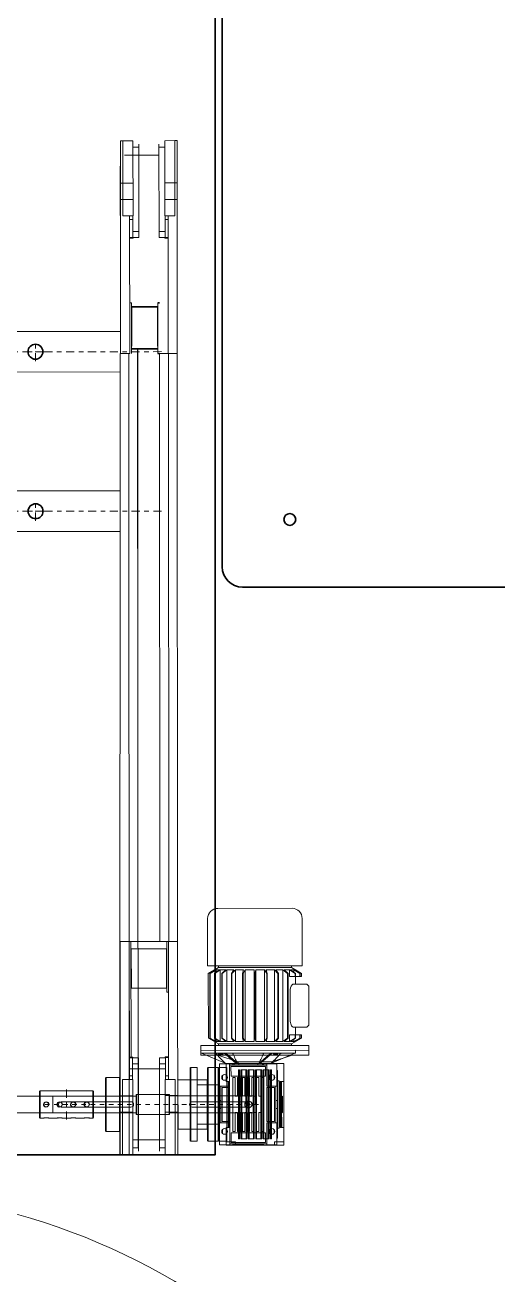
# Model space of a CAD drawing. Header units: millimetres. Extents: x -1052 to 3351, y 0 to 2015.
# Drawn here: x -267.05 to -256.71, y 1702.96 to 1730.31 of the extents above; entities that cross this region are included whole.
import ezdxf

# ---------------------------------------------------------------- set-up
doc = ezdxf.new("R2010")
doc.units = ezdxf.units.MM
doc.linetypes.add('点画线', pattern=[18, 12, -2, 2, -2])
for name, color, linetype, lineweight in [('105输送梁_DXF_CONTINUOUS_LINE', 7, 'Continuous', 18), ('AM_6', 2, 'Continuous', 35), ('CAXA0', 7, 'Continuous', 30), ('中心线层', 7, '点画线', 18), ('粗实线层', 7, 'Continuous', 35), ('鑫正-方瓶-打包机--7DXF_CONTINUOUS_LINE', 7, 'Continuous', 18)]:
    doc.layers.add(name, color=color, linetype=linetype, lineweight=lineweight)

# ---------------------------------------------------------------- blocks, each defined once
blk = doc.blocks.new('CAXBLOCK81_1')
at = {"layer": 'CAXA0', "linetype": 'Continuous', "lineweight": 18}
for p, q in [((-109.5, 278.4), (-109.5, 208.4)), ((-94.5, 293.4), (15.5, 293.4)), ((30.5, 208.4), (30.5, 278.4)), ((-109.5, 208.4), (30.5, 208.4)), ((-93.5, 205.9), (-108.5, 197.2)), ((-93.5, 208.4), (-93.5, 205.9)), ((-93.5, 205.9), (14.5, 205.9)), ((14.5, 205.9), (14.5, 208.4)), ((29.5, 197.2), (14.5, 205.9)), ((-108.5, 197.2), (-99.5, 202.4)), ((-108.5, 192.4), (-108.5, 197.2)), ((-108.5, 197.2), (-108.5, 197.2)), ((-108.5, 197.2), (-108.5, 192.4)), ((-108.5, 192.4), (-108.5, 192.4)), ((-108.5, 192.4), (-106.3, 192.4)), ((-106.3, 197.2), (-97.8, 202.4)), ((-106.3, 192.4), (-106.3, 197.2)), ((-106.3, 197.2), (-106, 197.2)), ((-106, 192.4), (-106.3, 192.4)), ((-106, 197.2), (-97.1, 202.4)), ((-106, 192.4), (-106, 197.2)), ((-106, 192.4), (-99.5, 192.4)), ((-99.5, 201.4), (-99.5, 202.4)), ((-99.5, 202.4), (-97.8, 202.4)), ((-99.5, 197.2), (-92.1, 202.4)), ((-99.5, 192.4), (-99.5, 197.2)), ((-99.5, 197.2), (-99, 197.2)), ((-99, 192.4), (-99.5, 192.4)), ((-99.5, 192.4), (-99.5, 181.4)), ((-99, 197.2), (-90.8, 202.4)), ((-99, 192.4), (-99, 197.2)), ((-99, 192.4), (-90.8, 192.4)), ((-97.1, 198.9), (-97.1, 202.4)), ((-97.1, 202.4), (-92.1, 202.4)), ((-90.8, 192.4), (-90.8, 202.4)), ((-90.8, 202.4), (-82.8, 202.4)), ((-88.6, 197.2), (-82.8, 202.4)), ((-88.6, 101.5), (-88.6, 197.2)), ((-88.6, 197.2), (-87.9, 197.2)), ((-87.9, 197.2), (-81, 202.4)), ((-87.9, 101.5), (-87.9, 197.2)), ((-81, 96.3), (-81, 202.4)), ((-81, 202.4), (-70.6, 202.4)), ((-74.4, 197.2), (-70.6, 202.4)), ((-74.4, 101.5), (-74.4, 197.2)), ((-74.4, 197.2), (-73.6, 197.2)), ((-73.6, 197.2), (-68.4, 202.4)), ((-73.6, 101.5), (-73.6, 197.2)), ((-68.4, 96.3), (-68.4, 202.4)), ((-68.4, 202.4), (-56.3, 202.4)), ((-57.8, 197.2), (-56.3, 202.4)), ((-57.8, 101.5), (-57.8, 197.2)), ((-57.8, 197.2), (-56.9, 197.2)), ((-56.9, 197.2), (-53.8, 202.4)), ((-56.9, 101.5), (-56.9, 197.2)), ((-53.8, 96.3), (-53.8, 202.4)), ((-53.8, 202.4), (-40.8, 202.4)), ((-40.8, 96.3), (-40.8, 202.4)), ((-40, 197.2), (-40.8, 202.4)), ((-40, 101.5), (-40, 197.2)), ((-40, 197.2), (-39, 197.2)), ((-39, 197.2), (-38.2, 202.4)), ((-39, 101.5), (-39, 197.2)), ((-38.2, 96.3), (-38.2, 202.4)), ((-38.2, 202.4), (-25.2, 202.4)), ((-25.2, 96.3), (-25.2, 202.4)), ((-22.1, 197.2), (-25.2, 202.4)), ((-21.2, 197.2), (-22.7, 202.4)), ((-22.7, 202.4), (-10.6, 202.4)), ((-22.1, 101.5), (-22.1, 197.2)), ((-22.1, 197.2), (-21.2, 197.2)), ((-21.2, 101.5), (-21.2, 197.2)), ((-10.6, 96.3), (-10.6, 202.4)), ((-5.4, 197.2), (-10.6, 202.4)), ((-4.6, 197.2), (-8.4, 202.4)), ((-8.4, 202.4), (2, 202.4)), ((-5.4, 101.5), (-5.4, 197.2)), ((-5.4, 197.2), (-4.6, 197.2)), ((-4.6, 101.5), (-4.6, 197.2)), ((2, 96.3), (2, 202.4)), ((8.9, 197.2), (2, 202.4)), ((9.6, 197.2), (3.8, 202.4)), ((3.8, 202.4), (11.8, 202.4)), ((8.9, 101.5), (8.9, 197.2)), ((8.9, 197.2), (9.6, 197.2)), ((9.6, 101.5), (9.6, 197.2)), ((11.8, 96.3), (11.8, 202.4)), ((20, 197.2), (11.8, 202.4)), ((20.5, 197.2), (13.1, 202.4)), ((13.1, 202.4), (18.1, 202.4)), ((18.1, 198.9), (18.1, 202.4)), ((27, 197.2), (18.1, 202.4)), ((27.3, 197.2), (18.8, 202.4)), ((18.8, 202.4), (20.5, 202.4)), ((20, 101.5), (20, 197.2)), ((20, 197.2), (20.5, 197.2)), ((20.5, 201.4), (20.5, 202.4)), ((29.5, 197.2), (20.5, 202.4)), ((20.5, 101.5), (20.5, 197.2)), ((27, 101.5), (27, 197.2)), ((27, 197.2), (27.3, 197.2)), ((27.3, 101.5), (27.3, 197.2)), ((29.5, 101.5), (29.5, 197.2)), ((29.5, 197.2), (29.5, 197.2)), ((29.5, 101.5), (29.5, 197.2)), ((-119.5, 122.4), (-119.5, 176.4)), ((-96.2, 181.4), (-114.5, 181.4)), ((-91.7, 127.4), (-91.7, 171.4)), ((-96.2, 117.4), (-114.5, 117.4)), ((-99.5, 117.4), (-99.5, 106.4)), ((-108.5, 106.4), (-108.5, 106.4)), ((-106.3, 106.4), (-108.5, 106.4)), ((-108.5, 101.5), (-108.5, 106.4)), ((-108.5, 106.4), (-108.5, 101.5)), ((-99.5, 96.3), (-108.5, 101.5)), ((-108.5, 101.5), (-108.5, 101.5)), ((-108.5, 101.5), (-93.5, 92.9)), ((-106.3, 106.4), (-106, 106.4)), ((-106.3, 101.5), (-106.3, 106.4)), ((-106.3, 101.5), (-106, 101.5)), ((-97.8, 96.3), (-106.3, 101.5)), ((-99.5, 106.4), (-106, 106.4)), ((-106, 101.5), (-106, 106.4)), ((-97.1, 96.3), (-106, 101.5)), ((-99.5, 106.4), (-99, 106.4)), ((-99.5, 101.5), (-99.5, 106.4)), ((-99.5, 101.5), (-99, 101.5)), ((-92.1, 96.3), (-99.5, 101.5)), ((-99.5, 96.3), (-99.5, 97.4)), ((-97.8, 96.3), (-99.5, 96.3)), ((-90.8, 106.4), (-99, 106.4)), ((-99, 101.5), (-99, 106.4)), ((-90.8, 96.3), (-99, 101.5)), ((-97.1, 96.3), (-97.1, 99.8)), ((-92.1, 96.3), (-97.1, 96.3)), ((-93.5, 92.9), (14.5, 92.9)), ((-93.5, 92.9), (-93.5, 90.4)), ((-90.8, 96.3), (-90.8, 106.4)), ((-82.8, 96.3), (-90.8, 96.3)), ((-88.6, 101.5), (-87.9, 101.5)), ((-82.8, 96.3), (-88.6, 101.5)), ((-81, 96.3), (-87.9, 101.5)), ((-70.6, 96.3), (-81, 96.3)), ((-74.4, 101.5), (-73.6, 101.5)), ((-70.6, 96.3), (-74.4, 101.5)), ((-68.4, 96.3), (-73.6, 101.5)), ((-56.3, 96.3), (-68.4, 96.3)), ((-57.8, 101.5), (-56.9, 101.5)), ((-56.3, 96.3), (-57.8, 101.5)), ((-53.8, 96.3), (-56.9, 101.5)), ((-40.8, 96.3), (-53.8, 96.3)), ((-40.8, 96.3), (-40, 101.5)), ((-40, 101.5), (-39, 101.5)), ((-38.2, 96.3), (-39, 101.5)), ((-25.2, 96.3), (-38.2, 96.3)), ((-25.2, 96.3), (-22.1, 101.5)), ((-22.7, 96.3), (-21.2, 101.5)), ((-10.6, 96.3), (-22.7, 96.3)), ((-22.1, 101.5), (-21.2, 101.5)), ((-10.6, 96.3), (-5.4, 101.5)), ((-8.4, 96.3), (-4.6, 101.5)), ((2, 96.3), (-8.4, 96.3)), ((-5.4, 101.5), (-4.6, 101.5)), ((2, 96.3), (8.9, 101.5)), ((3.8, 96.3), (9.6, 101.5)), ((11.8, 96.3), (3.8, 96.3)), ((8.9, 101.5), (9.6, 101.5)), ((11.8, 96.3), (20, 101.5)), ((13.1, 96.3), (20.5, 101.5)), ((18.1, 96.3), (13.1, 96.3)), ((14.5, 92.9), (29.5, 101.5)), ((14.5, 90.4), (14.5, 92.9)), ((18.1, 96.3), (27, 101.5)), ((18.1, 96.3), (18.1, 99.8)), ((18.8, 96.3), (27.3, 101.5)), ((20.5, 96.3), (18.8, 96.3)), ((20, 101.5), (20.5, 101.5)), ((20.5, 96.3), (29.5, 101.5)), ((20.5, 96.3), (20.5, 97.4)), ((27, 101.5), (27.3, 101.5)), ((29.5, 101.5), (29.5, 101.5)), ((-119.5, 90.4), (40.5, 90.4)), ((-119.5, 90.4), (-119.5, 83.4)), ((-119.5, 83.4), (40.5, 83.4)), ((40.5, 83.4), (-119.5, 83.4)), ((-119.5, 83.4), (-119.5, 76.4)), ((40.5, 76.4), (-119.5, 76.4)), ((-94.5, 76.4), (-64.5, 66.4)), ((-14.5, 66.4), (15.5, 76.4)), ((40.5, 83.4), (40.5, 90.4)), ((40.5, 76.4), (40.5, 83.4)), ((-82, 63.9), (3, 63.9)), ((-82, 37.4), (-82, 63.9)), ((-64.5, 66.4), (-14.5, 66.4)), ((-64.5, 66.4), (-64.5, 63.9)), ((-14.5, 63.9), (-14.5, 66.4)), ((3, 37.4), (3, 63.9)), ((-82, -30.6), (-82, 37.4)), ((-77, 37.4), (-82, 37.4)), ((-79, 37.4), (-79, 5.8)), ((-78, 37.4), (-78, -30.6)), ((-77, -30.6), (-77, 37.4)), ((-64, 54.4), (-62.5, 54.4)), ((-64, -47.6), (-64, 54.4)), ((-63.7, 54.4), (-63.7, -47.6)), ((-62.5, -47.6), (-62.5, 54.4)), ((-60.5, 54.4), (-60.5, -47.6)), ((-60.5, 54.4), (-51.5, 54.4)), ((-59.2, 54.4), (-59.2, -47.6)), ((-52.8, -47.6), (-52.8, 54.4)), ((-51.5, -47.6), (-51.5, 54.4)), ((-49.5, -47.6), (-49.5, 54.4)), ((-49.5, 54.4), (-40.5, 54.4)), ((-48.2, -47.6), (-48.2, 54.4)), ((-41.8, 54.4), (-41.8, -47.6)), ((-40.5, -47.6), (-40.5, 54.4)), ((-38.5, -47.6), (-38.5, 54.4)), ((-38.5, 54.4), (-29.5, 54.4)), ((-37.2, -47.6), (-37.2, 54.4)), ((-30.8, -47.6), (-30.8, 54.4)), ((-29.5, -47.6), (-29.5, 54.4)), ((-27.5, -47.6), (-27.5, 54.4)), ((-27.5, 54.4), (-18.5, 54.4)), ((-26.2, -47.6), (-26.2, 54.4)), ((-19.8, 54.4), (-19.8, -47.6)), ((-18.5, 54.4), (-18.5, -47.6)), ((-16.5, 54.4), (-16.5, -47.6)), ((-16.5, 54.4), (-15, 54.4)), ((-15.3, 54.4), (-15.3, -47.6)), ((-15, 54.4), (-15, -47.6)), ((-2, -30.6), (-2, 37.4)), ((-2, 37.4), (3, 37.4)), ((-1, 37.4), (-1, -30.7)), ((0, 37.4), (0, 33.5)), ((2, 37.4), (2, -30.6)), ((0, 7.6), (0, 33.5)), ((-79, 5.8), (-79, 0.9)), ((-78, 5.8), (-79, 5.8)), ((-79, 0.9), (-79, -30.6)), ((-78, 0.9), (-79, 0.9)), ((-1, 5.8), (0, 5.8)), ((-1, 0.9), (0, 0.9)), ((0, 7.6), (0, 5.8)), ((0, 5.8), (0, 0.9)), ((0, 0.9), (0, -0.9)), ((0, -26.7), (0, -0.9)), ((-77, -30.6), (-82, -30.6)), ((-82, -52.1), (-82, -30.6)), ((-2, -30.6), (3, -30.6)), ((0, -26.7), (0, -30.7)), ((3, -52.1), (3, -30.6)), ((-82, -52.1), (-82, -57.1)), ((-68.5, -52.1), (-82, -52.1)), ((-68.5, -52.1), (-68.5, -57.1)), ((-62.5, -47.6), (-64, -47.6)), ((-51.5, -47.6), (-60.5, -47.6)), ((-40.5, -47.6), (-49.5, -47.6)), ((-29.5, -47.6), (-38.5, -47.6)), ((-18.5, -47.6), (-27.5, -47.6)), ((-15, -47.6), (-16.5, -47.6)), ((-10.5, -57.1), (-10.5, -52.1)), ((-10.5, -52.1), (3, -52.1)), ((3, -52.1), (3, -57.1)), ((-82, -57.1), (-74.5, -57.1)), ((-74.5, -57.1), (-68.5, -57.1)), ((-68.5, -57.1), (-10.5, -57.1)), ((-10.5, -57.1), (-4.5, -57.1)), ((-4.5, -57.1), (3, -57.1))]:
    blk.add_line(p, q, dxfattribs=at)
for points in [[(-91.7, 171.4), (-91.8, 173.1), (-92.3, 175.9), (-93.2, 178.3), (-94.4, 180.2), (-95.8, 181.3), (-96.2, 181.4)], [(-96.2, 117.4), (-94.9, 118), (-93.5, 119.8), (-92.9, 121.1), (-92.4, 122.7), (-92, 124.3), (-91.8, 126), (-91.7, 127.4)]]:
    blk.add_lwpolyline(points, dxfattribs=at)
for centre, radius, start, end in [((-94.5, 278.4), 15, 90, 180), ((15.5, 278.4), 15, 0, 90), ((-114.5, 176.4), 5, 90, 180), ((-114.5, 122.4), 5, 180, 270)]:
    blk.add_arc(centre, radius, start, end, dxfattribs=at)
blk = doc.blocks.new('CAXBLOCK80_1')
at = {"linetype": 'Continuous', "lineweight": 35}
blk.add_line((-9488.2, -29843.4), (-9488.2, -29952.4), dxfattribs=at)
at = {"layer": 'CAXA0', "color": 7, "linetype": 'Continuous', "lineweight": 18}
for p, q in [((-9542.2, -29843.4), (-9542.2, -29952.4)), ((-9531.2, -29843.4), (-9542.2, -29843.4)), ((-9531.2, -29843.4), (-9531.2, -29952.4)), ((-9498.2, -29843.4), (-9498.2, -29952.4)), ((-9488.2, -29843.4), (-9498.2, -29843.4)), ((-9498.2, -29868.9), (-9531.2, -29868.9)), ((-9498.2, -29926.9), (-9531.2, -29926.9)), ((-9531.2, -29952.4), (-9542.2, -29952.4)), ((-9488.2, -29952.4), (-9498.2, -29952.4))]:
    blk.add_line(p, q, dxfattribs=at)
at = {"layer": 'CAXA0', "linetype": 'Continuous', "lineweight": 18}
blk.add_blockref('CAXBLOCK81_1', (-9544.2, -29901.3), dxfattribs=at)
blk = doc.blocks.new('*X866')
at = {"layer": '中心线层', "ltscale": 0.005}
blk.add_line((0, 11.8), (0, -304.7), dxfattribs=at)
at = {"layer": '鑫正-方瓶-打包机--7DXF_CONTINUOUS_LINE', "color": 7, "linetype": 'Continuous'}
for p, q in [((-12.5, 0), (-12.5, -123.5)), ((-12.5, 0), (12.5, 0)), ((12.5, 0), (12.5, -123.5)), ((-4, -115.5), (-4, -12.3)), ((4, -115.5), (4, -12.3)), ((-14.9, -124), (-14.4, -123.5)), ((-14.9, -124), (14.9, -124)), ((-14.9, -124), (-14.9, -172)), ((-14.4, -123.5), (14.4, -123.5)), ((14.9, -124), (14.4, -123.5)), ((14.9, -124), (14.9, -172)), ((14.9, -172), (-14.9, -172)), ((-14.9, -172), (-14.4, -172.5)), ((14.4, -172.5), (-14.4, -172.5)), ((-12.5, -172.5), (-12.5, -296.5)), ((12.5, -172.5), (12.5, -296.5)), ((14.9, -172), (14.4, -172.5)), ((-4, -291.5), (-4, -206.5)), ((4, -291.5), (4, -206.5)), ((12.5, -296.5), (-12.5, -296.5)), ((-11.5, -297.5), (-12.5, -296.5)), ((11.5, -297.5), (-11.5, -297.5)), ((11.5, -297.5), (12.5, -296.5))]:
    blk.add_line(p, q, dxfattribs=at)
for centre, start, end in [((0, -12.3), 0, 180), ((0, -115.5), 180, 0), ((0, -206.5), 0, 180), ((0, -291.5), 180, 0)]:
    blk.add_arc(centre, 4, start, end, dxfattribs=at)
blk = doc.blocks.new('DGX0202_1')
at = {"layer": '105输送梁_DXF_CONTINUOUS_LINE', "color": 7, "linetype": 'Continuous'}
for p, q in [((2078815, -515084.7), (2077965, -515084.7)), ((2078815, -515144.7), (2077965, -515144.7)), ((2078815, -515320.6), (2077965, -515320.6)), ((2078815, -515380.6), (2077965, -515380.6))]:
    blk.add_line(p, q, dxfattribs=at)
at = {"layer": 'CAXA0', "color": 7, "linetype": 'Continuous', "lineweight": 18}
for p, q in [((2078814.5, -514163.1), (2078815.4, -515347.7)), ((2078818.5, -514163.1), (2078815, -514163.1)), ((2078815, -514478.1), (2078815, -514163.1)), ((2078818.5, -514163.1), (2078818.5, -514274.1)), ((2078818.5, -514274.1), (2078818.5, -514163.1)), ((2078833.5, -514163.1), (2078818.5, -514163.1)), ((2078828, -515347.7), (2078828, -514163.1)), ((2078833.5, -514163.1), (2078833.5, -514274.1)), ((2078881.5, -514274.1), (2078881.5, -514163.1)), ((2078896.5, -514163.1), (2078881.5, -514163.1)), ((2078896.5, -514163.1), (2078896.5, -514274.1)), ((2078896.5, -514274.1), (2078896.5, -514163.1)), ((2078900, -514163.1), (2078896.5, -514163.1)), ((2078900, -514163.1), (2078900, -514478.1)), ((2078833.5, -514172.7), (2078842, -514172.7)), ((2078841.3, -514172.7), (2078841.3, -515354.7)), ((2078842, -514306.1), (2078842, -514168.1)), ((2078873, -514191.6), (2078873, -514168.1)), ((2078873, -514172.7), (2078881.5, -514172.7)), ((2078962, -514209.8), (2078962, -514177.1)), ((2078977, -514177.1), (2078962, -514177.1)), ((2078977, -514177.1), (2078977, -514209.8)), ((2078977, -514178.9), (2079032, -514178.9)), ((2078979, -514195.1), (2078979, -514180.9)), ((2078979, -514180.9), (2079030, -514180.9)), ((2078981.8, -514177.1), (2078981.8, -514178.9)), ((2078981.8, -514177.1), (2079027.3, -514177.1)), ((2078983.6, -514177.1), (2078983.6, -514178.9)), ((2078990.5, -514178.9), (2078990.5, -514177.1)), ((2079018.5, -514178.9), (2079018.5, -514177.1)), ((2079025.5, -514178.9), (2079025.5, -514177.1)), ((2079027.3, -514178.9), (2079027.3, -514177.1)), ((2079030, -514180.9), (2079030, -514195.1)), ((2079032, -514209.8), (2079032, -514177.1)), ((2079032, -514177.1), (2079047, -514177.1)), ((2079047, -514177.1), (2079047, -514209.8)), ((2078793, -514198.1), (2078794, -514197.1)), ((2078793, -514198.1), (2078793, -514276.1)), ((2078794, -514197.1), (2078794, -514277.1)), ((2078814, -514197.1), (2078794, -514197.1)), ((2078814, -514197.1), (2078814, -514277.1)), ((2078815, -514198.1), (2078814, -514197.1)), ((2078881.5, -514184.6), (2078833.5, -514184.6)), ((2078873, -514306.1), (2078873, -514191.7)), ((2078944, -514183.6), (2078945, -514182.6)), ((2078944, -514290.6), (2078944, -514183.6)), ((2078945, -514291.6), (2078945, -514182.6)), ((2078945, -514182.6), (2078960, -514182.6)), ((2078960, -514182.6), (2078960, -514291.6)), ((2078961, -514183.6), (2078960, -514182.6)), ((2078961, -514183.6), (2078961, -514290.6)), ((2078962, -514187.1), (2078961, -514187.1)), ((2078962, -514187.4), (2078961, -514187.4)), ((2078961, -514197.7), (2078962, -514197.7)), ((2078965.4, -514197.7), (2078966.3, -514197.7)), ((2078966.3, -514199.8), (2078966.3, -514194.4)), ((2078972.7, -514194.3), (2078972.7, -514199.8)), ((2079030, -514195.1), (2078979, -514195.1)), ((2078981.8, -514277.1), (2078981.8, -514197.1)), ((2078981.8, -514197.1), (2078985.3, -514197.1)), ((2078985.3, -514197.1), (2078985.3, -514225.1)), ((2078988.8, -514225.1), (2078988.8, -514197.1)), ((2078988.8, -514197.1), (2078992.3, -514197.1)), ((2078992.3, -514197.1), (2078992.3, -514225.1)), ((2078995.8, -514225.1), (2078995.8, -514197.1)), ((2078995.8, -514197.1), (2078999.3, -514197.1)), ((2078999.3, -514197.1), (2078999.3, -514225.1)), ((2079002.8, -514225.1), (2079002.8, -514197.1)), ((2079002.8, -514197.1), (2079006.3, -514197.1)), ((2079006.3, -514197.1), (2079006.3, -514225.1)), ((2079009.8, -514225.1), (2079009.8, -514197.1)), ((2079009.8, -514197.1), (2079013.3, -514197.1)), ((2079013.3, -514197.1), (2079013.3, -514225.1)), ((2079016.8, -514225.1), (2079016.8, -514197.1)), ((2079016.8, -514197.1), (2079020.3, -514197.1)), ((2079020.3, -514197.1), (2079020.3, -514225.1)), ((2079023.8, -514225.1), (2079023.8, -514197.1)), ((2079023.8, -514197.1), (2079027.3, -514197.1)), ((2079027.3, -514197.1), (2079027.3, -514277.1)), ((2079036.3, -514199.8), (2079036.3, -514194.3)), ((2079042.8, -514194.4), (2079042.8, -514199.8)), ((2079042.8, -514197.7), (2079043.7, -514197.7)), ((2079048, -514187.1), (2079047, -514187.1)), ((2079048, -514187.4), (2079047, -514187.4)), ((2079047, -514197.7), (2079048, -514197.7)), ((2079048, -514187.1), (2079048, -514287.1)), ((2078695.4, -514218.1), (2078696.4, -514217.1)), ((2078695.4, -514218.1), (2078695.4, -514256.1)), ((2078696.4, -514217.1), (2078696.4, -514257.1)), ((2078701.9, -514217.1), (2078696.4, -514217.1)), ((2078701.9, -514217.1), (2078701.9, -514217.1)), ((2078721.9, -514217.1), (2078708.9, -514217.1)), ((2078721.9, -514217.1), (2078721.9, -514217.1)), ((2078741.9, -514217.1), (2078728.9, -514217.1)), ((2078741.9, -514217.1), (2078741.9, -514217.1)), ((2078761.9, -514217.1), (2078748.9, -514217.1)), ((2078761.9, -514217.1), (2078761.9, -514217.1)), ((2078774.4, -514217.1), (2078768.9, -514217.1)), ((2078774.4, -514257.1), (2078774.4, -514217.1)), ((2078775.4, -514218.1), (2078774.4, -514217.1)), ((2078775.4, -514256.1), (2078775.4, -514218.1)), ((2078900, -514201.1), (2078900.5, -514200.6)), ((2078900.5, -514273.6), (2078900.5, -514200.6)), ((2078900.5, -514200.6), (2078944.5, -514200.6)), ((2078943.5, -514200.6), (2078943.5, -514273.6)), ((2078944, -514201.1), (2078943.5, -514200.6)), ((2078962, -514206.2), (2078961, -514206.2)), ((2078977, -514209.8), (2078962, -514209.8)), ((2078963.8, -514209.8), (2078963.8, -514264.3)), ((2078965.8, -514262.3), (2078965.8, -514211.8)), ((2078965.8, -514211.8), (2078977, -514211.8)), ((2078977, -514211.8), (2078977, -514262.3)), ((2079047, -514209.8), (2079032, -514209.8)), ((2079032, -514262.3), (2079032, -514211.8)), ((2079032, -514211.8), (2079043.2, -514211.8)), ((2079043.2, -514211.8), (2079043.2, -514262.3)), ((2079045.2, -514264.3), (2079045.2, -514209.8)), ((2079048, -514206.2), (2079047, -514206.2)), ((2079048, -514202.1), (2079050.5, -514202.1)), ((2079050.5, -514202.1), (2079050.5, -514272.1)), ((2078809.4, -514224.6), (2078083.6, -514224.6)), ((2078742, -514236.6), (2078742, -514237.6)), ((2078793, -514224.6), (2078774.4, -514224.6)), ((2078815, -514225.7), (2078818.5, -514225.7)), ((2078818.5, -514225.7), (2078833.5, -514225.7)), ((2078881.5, -514225.7), (2078896.5, -514225.7)), ((2078896.5, -514225.7), (2078900, -514225.7)), ((2078961, -514231.1), (2078963.8, -514231.1)), ((2078985.3, -514225.1), (2078988.8, -514225.1)), ((2078992.3, -514225.1), (2078995.8, -514225.1)), ((2078999.3, -514225.1), (2079002.8, -514225.1)), ((2079001.9, -514237.1), (2079003.2, -514234.8)), ((2079005.8, -514234.8), (2079003.2, -514234.8)), ((2079005.8, -514234.8), (2079007.1, -514237.1)), ((2079006.3, -514225.1), (2079009.8, -514225.1)), ((2079013.3, -514225.1), (2079016.8, -514225.1)), ((2079020.3, -514225.1), (2079023.8, -514225.1)), ((2079045.2, -514231.1), (2079048, -514231.1)), ((2079054, -514224.6), (2079050.5, -514224.6)), ((2079054, -514224.6), (2079054, -514249.6)), ((2079055, -514225.6), (2079054, -514224.6)), ((2079055, -514225.6), (2079055, -514248.6)), ((2078809.4, -514249.6), (2078083.6, -514249.6)), ((2078793, -514249.6), (2078774.4, -514249.6)), ((2078818.5, -514250.1), (2078815, -514250.1)), ((2078833.5, -514250.1), (2078818.5, -514250.1)), ((2078896.5, -514250.1), (2078881.5, -514250.1)), ((2078900, -514250.1), (2078896.5, -514250.1)), ((2078963.8, -514243.1), (2078961, -514243.1)), ((2078985.3, -514249.1), (2078985.3, -514277.1)), ((2078988.8, -514249.1), (2078985.3, -514249.1)), ((2078988.8, -514277.1), (2078988.8, -514249.1)), ((2078992.3, -514249.1), (2078992.3, -514277.1)), ((2078995.8, -514249.1), (2078992.3, -514249.1)), ((2078995.8, -514277.1), (2078995.8, -514249.1)), ((2078999.3, -514249.1), (2078999.3, -514277.1)), ((2079002.8, -514249.1), (2078999.3, -514249.1)), ((2079003.2, -514239.3), (2079001.9, -514237.1)), ((2079002.8, -514277.1), (2079002.8, -514249.1)), ((2079003.2, -514239.3), (2079005.8, -514239.3)), ((2079007.1, -514237.1), (2079005.8, -514239.3)), ((2079006.3, -514249.1), (2079006.3, -514277.1)), ((2079009.8, -514249.1), (2079006.3, -514249.1)), ((2079009.8, -514277.1), (2079009.8, -514249.1)), ((2079013.3, -514249.1), (2079013.3, -514277.1)), ((2079016.8, -514249.1), (2079013.3, -514249.1)), ((2079016.8, -514277.1), (2079016.8, -514249.1)), ((2079020.3, -514249.1), (2079020.3, -514277.1)), ((2079023.8, -514249.1), (2079020.3, -514249.1)), ((2079023.8, -514277.1), (2079023.8, -514249.1)), ((2079048, -514243.1), (2079045.2, -514243.1)), ((2079054, -514249.6), (2079050.5, -514249.6)), ((2079055, -514248.6), (2079054, -514249.6)), ((2078695.4, -514256.1), (2078696.4, -514257.1)), ((2078774.4, -514257.1), (2078696.4, -514257.1)), ((2078775.4, -514256.1), (2078774.4, -514257.1)), ((2078900, -514273.1), (2078900.5, -514273.6)), ((2078900.5, -514273.6), (2078944.5, -514273.6)), ((2078944, -514273.1), (2078943.5, -514273.6)), ((2078961, -514267.9), (2078962, -514267.9)), ((2078962, -514297.1), (2078962, -514264.3)), ((2078962, -514264.3), (2078977, -514264.3)), ((2078977, -514262.3), (2078965.8, -514262.3)), ((2078977, -514264.3), (2078977, -514297.1)), ((2079043.2, -514262.3), (2079032, -514262.3)), ((2079032, -514297.1), (2079032, -514264.3)), ((2079032, -514264.3), (2079047, -514264.3)), ((2079047, -514264.3), (2079047, -514297.1)), ((2079047, -514267.9), (2079048, -514267.9)), ((2079048, -514272.1), (2079050.5, -514272.1)), ((2078793, -514276.1), (2078794, -514277.1)), ((2078814, -514277.1), (2078794, -514277.1)), ((2078815, -514276.1), (2078814, -514277.1)), ((2078818.5, -514274.1), (2078828.5, -514274.1)), ((2078833.5, -514274.1), (2078818.5, -514274.1)), ((2078828.5, -514274.1), (2078828.5, -514478.1)), ((2078828.5, -514279.6), (2078833, -514279.6)), ((2078882, -514289.6), (2078828.5, -514289.6)), ((2078833, -514306.1), (2078833, -514274.1)), ((2078896.5, -514274.1), (2078881.5, -514274.1)), ((2078882, -514306.1), (2078882, -514274.1)), ((2078886.5, -514279.6), (2078882, -514279.6)), ((2078896.5, -514274.1), (2078886.5, -514274.1)), ((2078886.5, -514274.1), (2078886.5, -514478.1)), ((2078944, -514290.6), (2078945, -514291.6)), ((2078945, -514291.6), (2078960, -514291.6)), ((2078961, -514290.6), (2078960, -514291.6)), ((2078962, -514276.4), (2078961, -514276.4)), ((2078961, -514286.7), (2078962, -514286.7)), ((2078961, -514287.1), (2078962, -514287.1)), ((2078966.3, -514276.4), (2078965.4, -514276.4)), ((2078966.3, -514279.8), (2078966.3, -514274.4)), ((2078972.7, -514274.3), (2078972.7, -514279.8)), ((2078979, -514293.3), (2078979, -514279.1)), ((2078979, -514279.1), (2079030, -514279.1)), ((2078985.3, -514277.1), (2078981.8, -514277.1)), ((2078992.3, -514277.1), (2078988.8, -514277.1)), ((2078999.3, -514277.1), (2078995.8, -514277.1)), ((2079006.3, -514277.1), (2079002.8, -514277.1)), ((2079013.3, -514277.1), (2079009.8, -514277.1)), ((2079020.3, -514277.1), (2079016.8, -514277.1)), ((2079027.3, -514277.1), (2079023.8, -514277.1)), ((2079030, -514279.1), (2079030, -514293.3)), ((2079036.3, -514279.8), (2079036.3, -514274.3)), ((2079042.8, -514274.4), (2079042.8, -514279.8)), ((2079043.7, -514276.4), (2079042.8, -514276.4)), ((2079048, -514276.4), (2079047, -514276.4)), ((2079047, -514286.7), (2079048, -514286.7)), ((2079047, -514287.1), (2079048, -514287.1)), ((2078828.5, -514306.3), (2078833.5, -514306.3)), ((2078833.5, -514307.3), (2078828.5, -514307.3)), ((2078831, -514307.3), (2078831, -514478.1)), ((2078833, -514297.3), (2078842, -514297.3)), ((2078833, -514306.1), (2078842, -514306.1)), ((2078833.5, -514306.1), (2078833.5, -514307.3)), ((2078873, -514297.3), (2078882, -514297.3)), ((2078873, -514306.1), (2078882, -514306.1)), ((2078881.5, -514307.3), (2078881.5, -514306.1)), ((2078881.5, -514306.3), (2078886.5, -514306.3)), ((2078886.5, -514307.3), (2078881.5, -514307.3)), ((2078970.2, -514298.1), (2078935.5, -514313.1)), ((2078961.1, -514311.6), (2078961.1, -514310.9)), ((2078961.1, -514310.9), (2078966.6, -514310.9)), ((2078977, -514297.1), (2078962, -514297.1)), ((2078966.6, -514311.6), (2078966.6, -514310.9)), ((2078986.1, -514298.1), (2078968.8, -514313.1)), ((2078970.2, -514298), (2078970.8, -514297.4)), ((2078971.2, -514313.1), (2078988.6, -514298.1)), ((2078977, -514295.3), (2079032, -514295.3)), ((2078977, -514297.1), (2079032, -514297.1)), ((2079030, -514293.3), (2078979, -514293.3)), ((2078981.8, -514295.3), (2078981.8, -514297.1)), ((2078983.6, -514295.3), (2078983.6, -514297.1)), ((2078990.5, -514295.3), (2078990.5, -514297.1)), ((2079018.5, -514295.3), (2079018.5, -514297.1)), ((2079020.5, -514298.1), (2079037.8, -514313.1)), ((2079040.2, -514313.1), (2079022.9, -514298.1)), ((2079025.5, -514297.1), (2079025.5, -514295.3)), ((2079027.3, -514297.1), (2079027.3, -514295.3)), ((2079032, -514297.1), (2079047, -514297.1)), ((2079038.9, -514298), (2079038.2, -514297.4)), ((2079073.5, -514313.1), (2079038.9, -514298.1)), ((2079042.4, -514311.6), (2079042.4, -514310.9)), ((2079042.4, -514310.9), (2079047.9, -514310.9)), ((2079047.9, -514311.6), (2079047.9, -514310.9)), ((2078934.5, -514317.1), (2078934.5, -514313.1)), ((2078934.5, -514313.1), (2079074.5, -514313.1)), ((2079074.5, -514317.1), (2078934.5, -514317.1)), ((2078960.6, -514311.6), (2078960.1, -514311.9)), ((2078960.1, -514313.1), (2078960.1, -514311.9)), ((2078960.6, -514311.6), (2078967.1, -514311.6)), ((2078962, -514311.9), (2078962, -514313.1)), ((2078965.7, -514313.1), (2078965.7, -514311.9)), ((2078967.6, -514311.9), (2078967.1, -514311.6)), ((2078967.6, -514313.1), (2078967.6, -514311.9)), ((2079041.9, -514313.1), (2079041.9, -514311.6)), ((2079041.9, -514311.6), (2079048.4, -514311.6)), ((2079045.2, -514313.1), (2079045.2, -514311.9)), ((2079048.4, -514311.6), (2079048.4, -514313.1)), ((2079074.5, -514317.1), (2079074.5, -514313.1)), ((2078884, -514403.1), (2078884, -514478.1)), ((2078884, -514403.1), (2078886.5, -514403.1)), ((2078884, -514409.1), (2078831, -514409.1)), ((2078831.5, -514409.1), (2078831.5, -514467.1)), ((2078883.5, -514409.1), (2078883.5, -514467.1)), ((2078884, -514467.1), (2078831, -514467.1)), ((2078815, -514478.1), (2078900, -514478.1)), ((2078828.5, -514478.1), (2078815, -514478.1)), ((2078873.5, -514478.1), (2078873.5, -515347.7)), ((2078899, -514478.1), (2078885.5, -514478.1)), ((2078887, -514478.1), (2078887, -515347.7)), ((2078900, -515347.7), (2078900, -514478.1)), ((2078841.5, -515354.7), (2078841.5, -514978.1)), ((2078816, -515662.7), (2078816, -515347.7)), ((2078816, -515347.7), (2078829.5, -515347.7)), ((2078829.5, -515551.7), (2078829.5, -515347.7)), ((2078832, -515422.7), (2078832, -515347.7)), ((2078832.5, -515416.7), (2078832.5, -515358.7)), ((2078870.5, -515416.7), (2078870.5, -515358.7)), ((2078871, -515422.7), (2078871, -515347.7)), ((2078873.5, -515347.7), (2078900, -515347.7)), ((2078886.5, -515551.7), (2078886.5, -515347.7)), ((2078900, -515347.7), (2078900, -515662.7)), ((2078832, -515422.7), (2078829.5, -515422.7)), ((2078829.5, -515518.5), (2078834.5, -515518.5)), ((2078834.5, -515519.4), (2078829.5, -515519.4)), ((2078834, -515519.7), (2078834, -515551.7)), ((2078843, -515519.7), (2078834, -515519.7)), ((2078843, -515528.4), (2078834, -515528.4)), ((2078834.5, -515518.5), (2078834.5, -515519.7)), ((2078843, -515519.7), (2078843, -515634.1)), ((2078873, -515519.7), (2078873, -515657.7)), ((2078882, -515519.7), (2078873, -515519.7)), ((2078882, -515528.4), (2078873, -515528.4)), ((2078881.5, -515519.7), (2078881.5, -515518.5)), ((2078881.5, -515518.5), (2078886.5, -515518.5)), ((2078886.5, -515519.4), (2078881.5, -515519.4)), ((2078882, -515519.7), (2078882, -515551.7)), ((2078829.5, -515546.2), (2078834, -515546.2)), ((2078886.5, -515546.2), (2078882, -515546.2)), ((2078815.5, -515552.2), (2078815.5, -515625.2)), ((2078816, -515552.7), (2078815.5, -515552.2)), ((2078819.5, -515662.7), (2078819.5, -515551.7)), ((2078819.5, -515551.7), (2078819.5, -515662.7)), ((2078819.5, -515551.7), (2078829.5, -515551.7)), ((2078819.5, -515551.7), (2078834.5, -515551.7)), ((2078834.5, -515551.7), (2078834.5, -515662.7)), ((2078881.5, -515662.7), (2078881.5, -515551.7)), ((2078881.5, -515551.7), (2078896.5, -515551.7)), ((2078896.5, -515551.7), (2078886.5, -515551.7)), ((2078896.5, -515662.7), (2078896.5, -515551.7)), ((2078896.5, -515551.7), (2078896.5, -515662.7)), ((2078816, -515575.7), (2078819.5, -515575.7)), ((2078819.5, -515575.7), (2078834.5, -515575.7)), ((2078881.5, -515575.7), (2078896.5, -515575.7)), ((2078896.5, -515575.7), (2078900, -515575.7)), ((2078819.5, -515600.1), (2078816, -515600.1)), ((2078834.5, -515600.1), (2078819.5, -515600.1)), ((2078896.5, -515600.1), (2078881.5, -515600.1)), ((2078900, -515600.1), (2078896.5, -515600.1)), ((2078816, -515624.7), (2078815.5, -515625.2)), ((2078822, -515641.2), (2078873, -515641.2)), ((2078843, -515634.1), (2078843, -515657.7)), ((2078843, -515653), (2078834.5, -515653)), ((2078881.5, -515653), (2078873, -515653)), ((2078816, -515662.7), (2078819.5, -515662.7)), ((2078819.5, -515662.7), (2078834.5, -515662.7)), ((2078881.5, -515662.7), (2078896.5, -515662.7)), ((2078896.5, -515662.7), (2078900, -515662.7))]:
    blk.add_line(p, q, dxfattribs=at)
for centre, radius in [((2078969.5, -514197.1), 4.25), ((2079039.5, -514197.1), 4.25), ((2078705.4, -514237.1), 3.5), ((2078725.4, -514237.1), 3.5), ((2078745.4, -514237.1), 3.5), ((2078765.4, -514237.1), 3.5), ((2079004.5, -514237.1), 5.24), ((2078969.5, -514277.1), 4.25), ((2079039.5, -514277.1), 4.25)]:
    blk.add_circle(centre, radius, dxfattribs=at)
for centre, radius, start, end in [((2078705.5, -514196.8), 20.6, 260.1298, 260.6956), ((2078705.5, -514196.4), 21, 260.678, 261.762), ((2078705.5, -514196.4), 21, 261.7594, 262.3673), ((2078705.5, -514196.8), 20.5, 262.3662, 263.3279), ((2078705.5, -514196.9), 20.5, 263.3289, 264.2544), ((2078705.4, -514197.2), 20.2, 264.2516, 265.3053), ((2078705.4, -514197.6), 19.8, 265.2997, 269.9918), ((2078705.4, -514197.5), 19.9, 270.0131, 274.6954), ((2078705.4, -514197.2), 20.2, 274.6947, 275.7484), ((2078705.4, -514196.9), 20.5, 275.7456, 276.6711), ((2078705.3, -514196.8), 20.6, 276.6736, 277.6323), ((2078705.2, -514195.9), 21.5, 277.6523, 279.9168), ((2078725.5, -514196.8), 20.6, 260.1298, 260.6956), ((2078725.5, -514196.4), 21, 260.678, 261.762), ((2078725.5, -514196.4), 21, 261.7594, 262.3673), ((2078725.5, -514196.8), 20.5, 262.3662, 263.3279), ((2078725.5, -514196.9), 20.5, 263.3289, 264.2544), ((2078725.4, -514197.2), 20.2, 264.2516, 265.3053), ((2078725.4, -514197.6), 19.8, 265.2997, 269.9918), ((2078725.4, -514197.5), 19.9, 270.0131, 274.6954), ((2078725.4, -514197.2), 20.2, 274.6947, 275.7484), ((2078725.4, -514196.9), 20.5, 275.7456, 276.6711), ((2078725.3, -514196.8), 20.6, 276.6736, 277.6323), ((2078725.2, -514195.9), 21.5, 277.6523, 279.9168), ((2078745.5, -514196.8), 20.6, 260.1298, 260.6956), ((2078745.5, -514196.4), 21, 260.678, 261.762), ((2078745.5, -514196.4), 21, 261.7594, 262.3673), ((2078745.5, -514196.8), 20.5, 262.3662, 263.3279), ((2078745.5, -514196.9), 20.5, 263.3289, 264.2544), ((2078745.4, -514197.2), 20.2, 264.2516, 265.3053), ((2078745.4, -514197.6), 19.8, 265.2997, 269.9918), ((2078745.4, -514197.5), 19.9, 270.0131, 274.6954), ((2078745.4, -514197.2), 20.2, 274.6947, 275.7484), ((2078745.4, -514196.9), 20.5, 275.7456, 276.6711), ((2078745.3, -514196.8), 20.6, 276.6736, 277.6323), ((2078745.2, -514195.9), 21.5, 277.6523, 279.9168), ((2078765.5, -514196.8), 20.6, 260.1298, 260.6956), ((2078765.5, -514196.4), 21, 260.678, 261.762), ((2078765.5, -514196.4), 21, 261.7594, 262.3673), ((2078765.5, -514196.8), 20.5, 262.3662, 263.3279), ((2078765.5, -514196.9), 20.5, 263.3289, 264.2544), ((2078765.4, -514197.2), 20.2, 264.2516, 265.3053), ((2078765.4, -514197.6), 19.8, 265.2997, 269.9918), ((2078765.4, -514197.5), 19.9, 270.0131, 274.6954), ((2078765.4, -514197.2), 20.2, 274.6947, 275.7484), ((2078765.4, -514196.9), 20.5, 275.7456, 276.6711), ((2078765.3, -514196.8), 20.6, 276.6736, 277.6323), ((2078765.2, -514195.9), 21.5, 277.6523, 279.9168), ((2078971.5, -514298.1), 1, 90.0001, 136.0091), ((2079037.5, -514298.1), 1, 43.9911, 90.0001)]:
    blk.add_arc(centre, radius, start, end, dxfattribs=at)
at = {"layer": 'CAXA0', "color": 1, "linetype": 'Continuous', "lineweight": 18}
for centre, start, end in [((2078705.4, -514237.1), 0.0059, 15.0152), ((2078725.4, -514237.1), 0.0059, 15.0152), ((2078745.4, -514237.1), 0.0059, 15.0152), ((2078765.4, -514237.1), 0.0059, 15.0152), ((2078705.4, -514237.1), 180, 360), ((2078725.4, -514237.1), 180, 0), ((2078745.4, -514237.1), 180, 360), ((2078765.4, -514237.1), 180, 0)]:
    blk.add_arc(centre, 4, start, end, dxfattribs=at)
at = {"layer": 'CAXA0', "color": 7, "linetype": 'Continuous', "lineweight": 18}
for centre, major_axis, start_param, end_param in [((2078999.4, -514287.6), (-22.5, -6.5), 0.834749, 0.961976), ((2079009.6, -514287.6), (-22.5, 6.5), 2.179617, 2.306844)]:
    blk.add_ellipse(centre, major_axis=major_axis, ratio=0.365885, start_param=start_param, end_param=end_param, dxfattribs=at)
at = {"layer": 'CAXA0', "color": 1, "linetype": 'Continuous', "lineweight": 18}
for points in [[(2078705.4, -514217.5), (2078705.2, -514217.5), (2078704.6, -514217.5), (2078703.9, -514217.4), (2078703.2, -514217.4), (2078702.6, -514217.3), (2078702.1, -514217.2), (2078701.7, -514217.1), (2078701.5, -514217.1), (2078701.4, -514217.1), (2078701.4, -514217.1)], [(2078709.4, -514217.1), (2078709.4, -514217.1), (2078709.4, -514217.1), (2078709.1, -514217.1), (2078708.8, -514217.2), (2078708.3, -514217.3), (2078707.7, -514217.4), (2078707, -514217.4), (2078706.2, -514217.5), (2078705.7, -514217.5), (2078705.4, -514217.5)], [(2078725.4, -514217.5), (2078725.2, -514217.5), (2078724.6, -514217.5), (2078723.9, -514217.4), (2078723.2, -514217.4), (2078722.6, -514217.3), (2078722.1, -514217.2), (2078721.7, -514217.1), (2078721.5, -514217.1), (2078721.4, -514217.1), (2078721.4, -514217.1)], [(2078729.4, -514217.1), (2078729.4, -514217.1), (2078729.4, -514217.1), (2078729.1, -514217.1), (2078728.8, -514217.2), (2078728.3, -514217.3), (2078727.7, -514217.4), (2078727, -514217.4), (2078726.2, -514217.5), (2078725.7, -514217.5), (2078725.4, -514217.5)], [(2078745.4, -514217.5), (2078745.2, -514217.5), (2078744.6, -514217.5), (2078743.9, -514217.4), (2078743.2, -514217.4), (2078742.6, -514217.3), (2078742.1, -514217.2), (2078741.7, -514217.1), (2078741.5, -514217.1), (2078741.4, -514217.1), (2078741.4, -514217.1)], [(2078749.4, -514217.1), (2078749.4, -514217.1), (2078749.4, -514217.1), (2078749.1, -514217.1), (2078748.8, -514217.2), (2078748.3, -514217.3), (2078747.7, -514217.4), (2078747, -514217.4), (2078746.2, -514217.5), (2078745.7, -514217.5), (2078745.4, -514217.5)], [(2078765.4, -514217.5), (2078765.2, -514217.5), (2078764.6, -514217.5), (2078763.9, -514217.4), (2078763.2, -514217.4), (2078762.6, -514217.3), (2078762.1, -514217.2), (2078761.7, -514217.1), (2078761.5, -514217.1), (2078761.4, -514217.1), (2078761.4, -514217.1)], [(2078769.4, -514217.1), (2078769.4, -514217.1), (2078769.4, -514217.1), (2078769.1, -514217.1), (2078768.8, -514217.2), (2078768.3, -514217.3), (2078767.7, -514217.4), (2078767, -514217.4), (2078766.2, -514217.5), (2078765.7, -514217.5), (2078765.4, -514217.5)]]:
    blk.add_open_spline(points, degree=3, dxfattribs=at)
for points in [[(2078701.4, -514237.1), (2078701.4, -514236.8), (2078701.5, -514236.2), (2078701.7, -514235.4), (2078702.2, -514234.7), (2078702.7, -514234.1), (2078703.4, -514233.6), (2078704, -514233.3), (2078704.3, -514233.2), (2078704.4, -514233.2)], [(2078721.4, -514237.1), (2078721.4, -514236.8), (2078721.5, -514236.2), (2078721.7, -514235.4), (2078722.2, -514234.7), (2078722.7, -514234.1), (2078723.4, -514233.6), (2078724, -514233.3), (2078724.3, -514233.2), (2078724.4, -514233.2)], [(2078741.4, -514237.1), (2078741.4, -514236.8), (2078741.5, -514236.2), (2078741.7, -514235.4), (2078742.2, -514234.7), (2078742.7, -514234.1), (2078743.4, -514233.6), (2078744, -514233.3), (2078744.3, -514233.2), (2078744.4, -514233.2)], [(2078761.4, -514237.1), (2078761.4, -514236.8), (2078761.5, -514236.2), (2078761.7, -514235.4), (2078762.2, -514234.7), (2078762.7, -514234.1), (2078763.4, -514233.6), (2078764, -514233.3), (2078764.3, -514233.2), (2078764.4, -514233.2)]]:
    blk.add_open_spline(points, degree=3, knots=[0, 0, 0, 0, 0.836799, 1.673597, 2.510396, 3.347195, 4.183994, 5.020792, 5.229992, 5.229992, 5.229992, 5.229992], dxfattribs=at)
at = {"layer": 'CAXA0', "color": 7, "linetype": 'Continuous', "lineweight": 18}
for points in [[(2078970.2, -514298.1), (2078965.3, -514303.1), (2078960.5, -514308.1), (2078955.7, -514313.1)], [(2078988.6, -514298.1), (2078986.1, -514303.1), (2078983.7, -514308.1), (2078981.3, -514313.1)], [(2079027.7, -514313.1), (2079025.3, -514308.1), (2079022.9, -514303.1), (2079020.5, -514298.1)], [(2079053.4, -514313.1), (2079048.5, -514308.1), (2079043.7, -514303.1), (2079038.9, -514298.1)], [(2078960.4, -514311.8), (2078960.3, -514311.8), (2078960.2, -514311.9), (2078960.1, -514311.9)], [(2078961.1, -514311.6), (2078960.8, -514311.6), (2078960.6, -514311.7), (2078960.4, -514311.8)], [(2078963.9, -514311.6), (2078963.2, -514311.6), (2078962.6, -514311.7), (2078962, -514311.9)], [(2078965.7, -514311.9), (2078965.1, -514311.7), (2078964.5, -514311.6), (2078963.9, -514311.6)], [(2079043.6, -514311.6), (2079043, -514311.6), (2079042.5, -514311.7), (2079041.9, -514311.9)], [(2079045.2, -514311.9), (2079044.7, -514311.7), (2079044.1, -514311.6), (2079043.6, -514311.6)], [(2079046.8, -514311.6), (2079046.2, -514311.6), (2079045.7, -514311.7), (2079045.2, -514311.9)], [(2079048.4, -514311.9), (2079047.9, -514311.7), (2079047.3, -514311.6), (2079046.8, -514311.6)]]:
    blk.add_open_spline(points, degree=3, dxfattribs=at)
for points, knots in [([(2078962, -514311.9), (2078961.9, -514311.9), (2078961.6, -514311.7), (2078961.3, -514311.6), (2078961.1, -514311.6)], [0, 0, 0, 0, 0.2597405, 0.9878838, 0.9878838, 0.9878838, 0.9878838]), ([(2078966.7, -514311.6), (2078966.4, -514311.6), (2078966.1, -514311.7), (2078965.8, -514311.9), (2078965.7, -514311.9)], [0, 0, 0, 0, 0.7281433, 0.9878838, 0.9878838, 0.9878838, 0.9878838]), ([(2078967.6, -514311.9), (2078967.5, -514311.9), (2078967.2, -514311.7), (2078966.9, -514311.6), (2078966.7, -514311.6)], [0, 0, 0, 0, 0.2597405, 0.9878838, 0.9878838, 0.9878838, 0.9878838])]:
    blk.add_open_spline(points, degree=3, knots=knots, dxfattribs=at)
at = {"layer": '中心线层'}
for p, q in [((2078735.4, -514259.1), (2078735.4, -514215.1)), ((2078690, -515100.7), (2078690, -515128.7)), ((2078876.5, -515114.7), (2077903.5, -515114.7)), ((2078704, -515114.7), (2078676, -515114.7)), ((2078690, -515336.6), (2078690, -515364.6)), ((2078876.5, -515350.6), (2077903.5, -515350.6)), ((2078704, -515350.6), (2078676, -515350.6))]:
    blk.add_line(p, q, dxfattribs=at)
at = {"layer": '粗实线层'}
for p, q in [((2078832, -515354.7), (2078871, -515354.7)), ((2078871, -515347.7), (2078873.5, -515347.7)), ((2078871, -515416.7), (2078832, -515416.7)), ((2078871, -515422.7), (2078873.5, -515422.7))]:
    blk.add_line(p, q, dxfattribs=at)
for centre in [(2078690, -515114.7), (2078690, -515350.6)]:
    blk.add_circle(centre, 11, dxfattribs=at)
at = {"linetype": 'Continuous', "lineweight": 35, "rotation": 180}
blk.add_blockref('CAXBLOCK80_1', (2069430.8, -544135), dxfattribs=at)
at = {"rotation": 89.99999999999999}
blk.add_blockref('*X866', (2078715.2, -514237.1), dxfattribs=at)
blk = doc.blocks.new('G$CE0D2A1F8_1')
at = {"color": 7, "linetype": 'Continuous', "lineweight": 15}
blk.add_arc((2000, 1024.7), 1000, 206.4233, 153.5767, dxfattribs=at)

msp = doc.modelspace()

# ---------------------------------------------------------------- linework, layer by layer
at = {"layer": 'AM_6'}
for p, q in [((-262.7297, 1741.2323), (-262.7297, 1718.4529)), ((-262.2859, 1718.0092), (-252.4494, 1718.0092))]:
    msp.add_line(p, q, dxfattribs=at)
msp.add_lwpolyline([(-279.5996, 1751.1428), (-262.8849, 1751.1428), (-262.8849, 1705.584), (-279.5996, 1705.584)], close=True, dxfattribs=at)
msp.add_circle((-261.2505, 1719.4884), 0.1294, dxfattribs=at)
msp.add_arc((-262.2859, 1718.4529), 0.4438, 180, 270, dxfattribs=at)

# ---------------------------------------------------------------- block references
at = {"color": 3, "linetype": 'ByBlock', "lineweight": -2, "xscale": -0.01479181789831161, "yscale": 0.01479181789831161, "zscale": 0.01479181789831161, "rotation": 180.0273440816449}
msp.add_blockref('DGX0202_1', (-31010.7827, -5914.4867), dxfattribs=at)
at = {"color": 242, "true_color": 0xcd2027, "xscale": 0.01479181789831161, "yscale": 0.01479181789831161, "zscale": 0.01479181789831161, "rotation": 359.9726559183552}
msp.add_blockref('G$CE0D2A1F8_1', (-300.8331, 1674.9093), dxfattribs=at)

doc.saveas('drawing.dxf')
